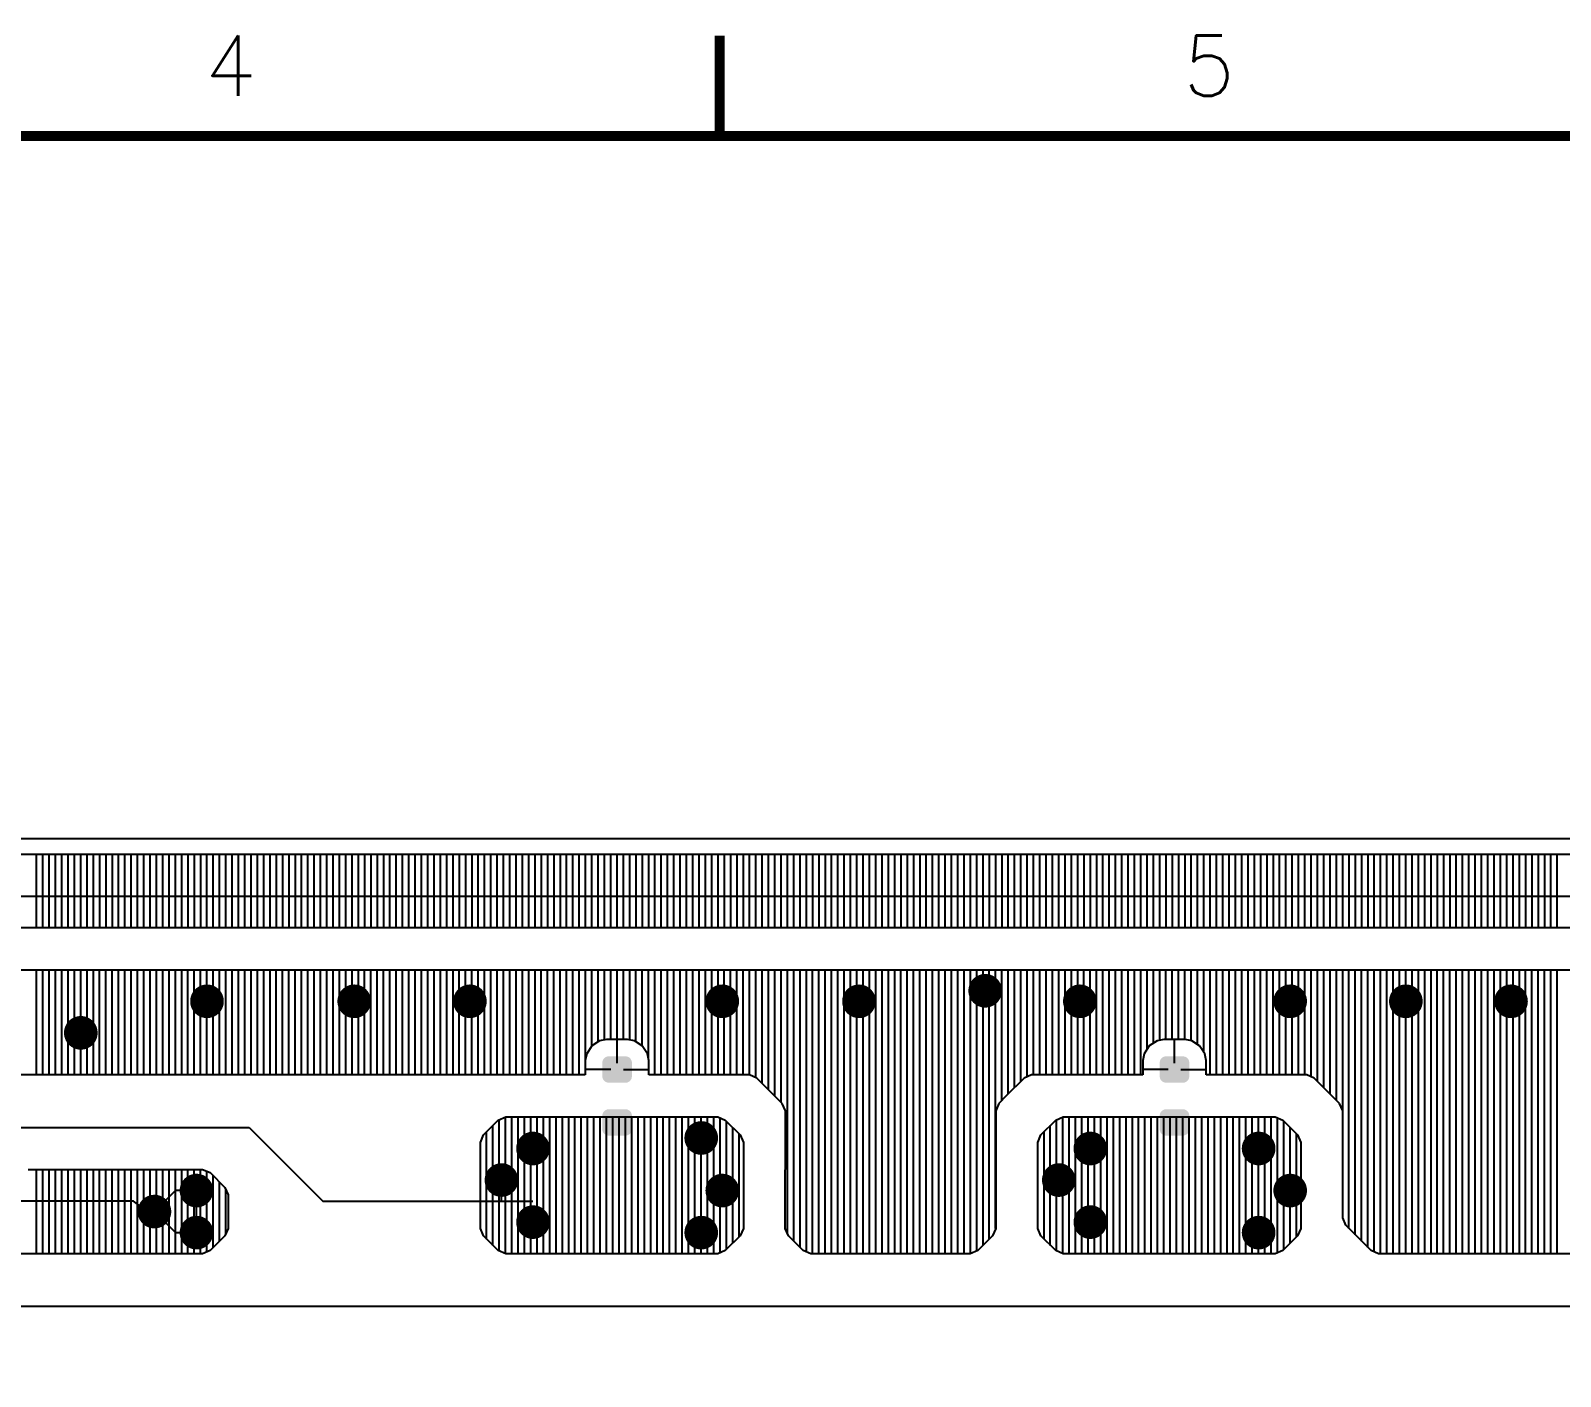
# Model space of a CAD drawing. Extents: x 295 to 953, y 10 to 290.
# Drawn here: x 652.6 to 728.9, y 223.2 to 290.2 of the extents above; entities that cross this region are included whole.
import ezdxf
from ezdxf.enums import TextEntityAlignment as Align

# ---------------------------------------------------------------- set-up
doc = ezdxf.new("R2010")
doc.units = 0
doc.header["$LTSCALE"] = 5
doc.header["$MEASUREMENT"] = 0
doc.layers.get('0').update_dxf_attribs({"linetype": 'CONTINUOUS', "lineweight": 25})
for name, color, linetype in [('DV-INT-A3_BOT', 7, 'CONTINUOUS'), ('문자', 4, 'CONTINUOUS'), ('테두리', 3, 'CONTINUOUS')]:
    doc.layers.add(name, color=color, linetype=linetype)
doc.styles.get("Standard").update_dxf_attribs({"font": 'simplex.shx'})

# ---------------------------------------------------------------- blocks, each defined once
blk = doc.blocks.new('C')
at = {"layer": '테두리', "const_width": 0.5}
for points in [[(210, 290), (210, 285)], [(15, 285), (15, 15), (405, 15), (405, 285), (15, 285)]]:
    blk.add_lwpolyline(points, dxfattribs=at)
at = {"layer": '문자'}
for s, p in [('4', (185.625, 288.5)), ('5', (234.375, 288.5))]:
    blk.add_text(s, height=3, dxfattribs=at).set_placement(p, align=Align.MIDDLE)

msp = doc.modelspace()

# ---------------------------------------------------------------- linework, layer by layer
at = {"const_width": 0.838}
for points in [[(700.619, 242.414, -1), (699.781, 242.414, -1)], [(661.852, 241.89, -1), (661.014, 241.89, -1)], [(669.186, 241.89, -1), (668.348, 241.89, -1)], [(674.949, 241.89, -1), (674.111, 241.89, -1)], [(687.522, 241.89, -1), (686.684, 241.89, -1)], [(694.332, 241.89, -1), (693.494, 241.89, -1)], [(705.334, 241.89, -1), (704.496, 241.89, -1)], [(715.811, 241.89, -1), (714.973, 241.89, -1)], [(721.574, 241.89, -1), (720.736, 241.89, -1)], [(726.813, 241.89, -1), (725.974, 241.89, -1)], [(655.566, 240.318, -1), (654.727, 240.318, -1)], [(686.474, 235.08, -1), (685.636, 235.08, -1)], [(678.092, 234.556, -1), (677.254, 234.556, -1)], [(705.858, 234.556, -1), (705.019, 234.556, -1)], [(714.24, 234.556, -1), (713.401, 234.556, -1)], [(661.328, 232.46, -1), (660.49, 232.46, -1)], [(676.521, 232.984, -1), (675.682, 232.984, -1)], [(687.522, 232.46, -1), (686.684, 232.46, -1)], [(704.286, 232.984, -1), (703.448, 232.984, -1)], [(715.811, 232.46, -1), (714.973, 232.46, -1)], [(659.233, 231.413, -1), (658.395, 231.413, -1)], [(678.092, 230.889, -1), (677.254, 230.889, -1)], [(705.858, 230.889, -1), (705.019, 230.889, -1)], [(661.328, 230.365, -1), (660.49, 230.365, -1)], [(686.474, 230.365, -1), (685.636, 230.365, -1)], [(714.24, 230.365, -1), (713.401, 230.365, -1)]]:
    msp.add_lwpolyline(points, format="xyb", close=True, dxfattribs=at)
for points in [[(682.606, 238.16), (682.606, 238.822), (681.122, 238.16), (681.122, 238.822)], [(682.604, 238.822), (682.591, 238.915), (681.124, 238.822), (681.139, 238.915)], [(682.591, 238.915), (682.585, 238.926), (681.139, 238.915), (681.141, 238.926)], [(682.585, 238.926), (682.545, 239.01), (681.141, 238.926), (681.185, 239.01)], [(682.545, 239.01), (682.537, 239.019), (681.185, 239.01), (681.189, 239.019)], [(682.537, 239.019), (682.473, 239.085), (681.189, 239.019), (681.258, 239.085)], [(682.473, 239.085), (682.461, 239.092), (681.258, 239.085), (681.264, 239.092)], [(682.461, 239.092), (682.38, 239.134), (681.264, 239.092), (681.352, 239.134)], [(682.38, 239.134), (682.36, 239.137), (681.352, 239.134), (681.359, 239.137)], [(682.36, 239.137), (682.277, 239.151), (681.359, 239.137), (681.451, 239.151)], [(710.371, 238.16), (710.371, 238.822), (708.888, 238.16), (708.888, 238.822)], [(710.369, 238.822), (710.356, 238.915), (708.89, 238.822), (708.905, 238.915)], [(710.356, 238.915), (710.351, 238.926), (708.905, 238.915), (708.906, 238.926)], [(710.351, 238.926), (710.311, 239.01), (708.906, 238.926), (708.95, 239.01)], [(710.311, 239.01), (710.302, 239.019), (708.95, 239.01), (708.955, 239.019)], [(710.302, 239.019), (710.238, 239.085), (708.955, 239.019), (709.023, 239.085)], [(710.238, 239.085), (710.226, 239.092), (709.023, 239.085), (709.03, 239.092)], [(710.226, 239.092), (710.146, 239.134), (709.03, 239.092), (709.117, 239.134)], [(710.146, 239.134), (710.126, 239.137), (709.117, 239.134), (709.124, 239.137)], [(710.126, 239.137), (710.042, 239.151), (709.124, 239.137), (709.217, 239.151)], [(682.589, 238.067), (682.604, 238.16), (681.138, 238.067), (681.124, 238.16)], [(682.587, 238.057), (682.589, 238.067), (681.143, 238.057), (681.138, 238.067)], [(682.544, 237.973), (682.587, 238.057), (681.183, 237.973), (681.143, 238.057)], [(682.539, 237.964), (682.544, 237.973), (681.192, 237.964), (681.183, 237.973)], [(682.471, 237.897), (682.539, 237.964), (681.256, 237.897), (681.192, 237.964)], [(682.464, 237.891), (682.471, 237.897), (681.268, 237.891), (681.256, 237.897)], [(682.377, 237.848), (682.464, 237.891), (681.348, 237.848), (681.268, 237.891)], [(682.37, 237.845), (682.377, 237.848), (681.368, 237.845), (681.348, 237.848)], [(682.277, 237.831), (682.37, 237.845), (681.451, 237.831), (681.368, 237.845)], [(710.354, 238.067), (710.369, 238.16), (708.903, 238.067), (708.89, 238.16)], [(710.353, 238.057), (710.354, 238.067), (708.908, 238.057), (708.903, 238.067)], [(710.309, 237.973), (710.353, 238.057), (708.948, 237.973), (708.908, 238.057)], [(710.304, 237.964), (710.309, 237.973), (708.957, 237.964), (708.948, 237.973)], [(710.236, 237.897), (710.304, 237.964), (709.021, 237.897), (708.957, 237.964)], [(710.229, 237.891), (710.236, 237.897), (709.033, 237.891), (709.021, 237.897)], [(710.142, 237.848), (710.229, 237.891), (709.113, 237.848), (709.033, 237.891)], [(710.135, 237.845), (710.142, 237.848), (709.133, 237.845), (709.113, 237.848)], [(710.042, 237.831), (710.135, 237.845), (709.217, 237.831), (709.133, 237.845)], [(682.604, 236.186), (682.591, 236.279), (681.124, 236.186), (681.139, 236.279)], [(682.591, 236.279), (682.585, 236.289), (681.139, 236.279), (681.141, 236.289)], [(682.585, 236.289), (682.545, 236.373), (681.141, 236.289), (681.185, 236.373)], [(682.545, 236.373), (682.537, 236.382), (681.185, 236.373), (681.189, 236.382)], [(682.537, 236.382), (682.473, 236.449), (681.189, 236.382), (681.258, 236.449)], [(682.473, 236.449), (682.461, 236.455), (681.258, 236.449), (681.264, 236.455)], [(682.461, 236.455), (682.38, 236.498), (681.264, 236.455), (681.352, 236.498)], [(682.38, 236.498), (682.36, 236.501), (681.352, 236.498), (681.359, 236.501)], [(682.36, 236.501), (682.277, 236.515), (681.359, 236.501), (681.451, 236.515)], [(710.369, 236.186), (710.356, 236.279), (708.89, 236.186), (708.905, 236.279)], [(710.356, 236.279), (710.351, 236.289), (708.905, 236.279), (708.906, 236.289)], [(710.351, 236.289), (710.311, 236.373), (708.906, 236.289), (708.95, 236.373)], [(710.311, 236.373), (710.302, 236.382), (708.95, 236.373), (708.955, 236.382)], [(710.302, 236.382), (710.238, 236.449), (708.955, 236.382), (709.023, 236.449)], [(710.238, 236.449), (710.226, 236.455), (709.023, 236.449), (709.03, 236.455)], [(710.226, 236.455), (710.146, 236.498), (709.03, 236.455), (709.117, 236.498)], [(710.146, 236.498), (710.126, 236.501), (709.117, 236.498), (709.124, 236.501)], [(710.126, 236.501), (710.042, 236.515), (709.124, 236.501), (709.217, 236.515)], [(682.606, 235.524), (682.606, 236.186), (681.122, 235.524), (681.122, 236.186)], [(682.589, 235.431), (682.604, 235.524), (681.138, 235.431), (681.124, 235.524)], [(710.371, 235.524), (710.371, 236.186), (708.888, 235.524), (708.888, 236.186)], [(710.354, 235.431), (710.369, 235.524), (708.903, 235.431), (708.89, 235.524)], [(682.587, 235.421), (682.589, 235.431), (681.143, 235.421), (681.138, 235.431)], [(682.544, 235.337), (682.587, 235.421), (681.183, 235.337), (681.143, 235.421)], [(682.539, 235.328), (682.544, 235.337), (681.192, 235.328), (681.183, 235.337)], [(682.471, 235.261), (682.539, 235.328), (681.256, 235.261), (681.192, 235.328)], [(682.464, 235.255), (682.471, 235.261), (681.268, 235.255), (681.256, 235.261)], [(682.377, 235.212), (682.464, 235.255), (681.348, 235.212), (681.268, 235.255)], [(682.37, 235.209), (682.377, 235.212), (681.368, 235.209), (681.348, 235.212)], [(682.277, 235.195), (682.37, 235.209), (681.451, 235.195), (681.368, 235.209)], [(710.353, 235.421), (710.354, 235.431), (708.908, 235.421), (708.903, 235.431)], [(710.309, 235.337), (710.353, 235.421), (708.948, 235.337), (708.908, 235.421)], [(710.304, 235.328), (710.309, 235.337), (708.957, 235.328), (708.948, 235.337)], [(710.236, 235.261), (710.304, 235.328), (709.021, 235.261), (708.957, 235.328)], [(710.229, 235.255), (710.236, 235.261), (709.033, 235.255), (709.021, 235.261)], [(710.142, 235.212), (710.229, 235.255), (709.113, 235.212), (709.033, 235.255)], [(710.135, 235.209), (710.142, 235.212), (709.133, 235.209), (709.113, 235.212)], [(710.042, 235.195), (710.135, 235.209), (709.217, 235.195), (709.133, 235.209)]]:
    msp.add_solid(points)
at = {"layer": 'DV-INT-A3_BOT'}
for p, q in [((510.427, 250), (863.527, 250)), ((523.654, 249.224), (863.955, 249.224)), ((652.946, 245.557), (652.946, 249.224)), ((653.261, 245.557), (653.261, 249.224)), ((653.575, 245.557), (653.575, 249.224)), ((653.889, 245.557), (653.889, 249.224)), ((654.204, 245.557), (654.204, 249.224)), ((654.518, 245.557), (654.518, 249.224)), ((654.832, 245.557), (654.832, 249.224)), ((655.147, 245.557), (655.147, 249.224)), ((655.461, 245.557), (655.461, 249.224)), ((655.775, 245.557), (655.775, 249.224)), ((656.09, 245.557), (656.09, 249.224)), ((656.404, 245.557), (656.404, 249.224)), ((656.718, 245.557), (656.718, 249.224)), ((657.032, 245.557), (657.032, 249.224)), ((657.347, 245.557), (657.347, 249.224)), ((657.661, 245.557), (657.661, 249.224)), ((657.975, 245.557), (657.975, 249.224)), ((658.29, 245.557), (658.29, 249.224)), ((658.604, 245.557), (658.604, 249.224)), ((658.918, 245.557), (658.918, 249.224)), ((659.233, 245.557), (659.233, 249.224)), ((659.547, 245.557), (659.547, 249.224)), ((659.861, 245.557), (659.861, 249.224)), ((660.176, 245.557), (660.176, 249.224)), ((660.49, 245.557), (660.49, 249.224)), ((660.804, 245.557), (660.804, 249.224)), ((661.119, 245.557), (661.119, 249.224)), ((661.433, 245.557), (661.433, 249.224)), ((661.747, 245.557), (661.747, 249.224)), ((662.062, 245.557), (662.062, 249.224)), ((662.376, 245.557), (662.376, 249.224)), ((662.69, 245.557), (662.69, 249.224)), ((663.005, 245.557), (663.005, 249.224)), ((663.319, 245.557), (663.319, 249.224)), ((663.633, 245.557), (663.633, 249.224)), ((663.948, 245.557), (663.948, 249.224)), ((664.262, 245.557), (664.262, 249.224)), ((664.576, 245.557), (664.576, 249.224)), ((664.891, 245.557), (664.891, 249.224)), ((665.205, 245.557), (665.205, 249.224)), ((665.519, 245.557), (665.519, 249.224)), ((665.834, 245.557), (665.834, 249.224)), ((666.148, 245.557), (666.148, 249.224)), ((666.462, 245.557), (666.462, 249.224)), ((666.777, 245.557), (666.777, 249.224)), ((667.091, 245.557), (667.091, 249.224)), ((667.405, 245.557), (667.405, 249.224)), ((667.72, 245.557), (667.72, 249.224)), ((668.034, 245.557), (668.034, 249.224)), ((668.348, 245.557), (668.348, 249.224)), ((668.663, 245.557), (668.663, 249.224)), ((668.977, 245.557), (668.977, 249.224)), ((669.291, 245.557), (669.291, 249.224)), ((669.605, 245.557), (669.605, 249.224)), ((669.92, 245.557), (669.92, 249.224)), ((670.234, 245.557), (670.234, 249.224)), ((670.548, 245.557), (670.548, 249.224)), ((670.863, 245.557), (670.863, 249.224)), ((671.177, 245.557), (671.177, 249.224)), ((671.491, 245.557), (671.491, 249.224)), ((671.806, 245.557), (671.806, 249.224)), ((672.12, 245.557), (672.12, 249.224)), ((672.434, 245.557), (672.434, 249.224)), ((672.749, 245.557), (672.749, 249.224)), ((673.063, 245.557), (673.063, 249.224)), ((673.377, 245.557), (673.377, 249.224)), ((673.692, 245.557), (673.692, 249.224)), ((674.006, 245.557), (674.006, 249.224)), ((674.32, 245.557), (674.32, 249.224)), ((674.635, 245.557), (674.635, 249.224)), ((674.949, 245.557), (674.949, 249.224)), ((675.263, 245.557), (675.263, 249.224)), ((675.578, 245.557), (675.578, 249.224)), ((675.892, 245.557), (675.892, 249.224)), ((676.206, 245.557), (676.206, 249.224)), ((676.521, 245.557), (676.521, 249.224)), ((676.835, 245.557), (676.835, 249.224)), ((677.149, 245.557), (677.149, 249.224)), ((677.464, 245.557), (677.464, 249.224)), ((677.778, 245.557), (677.778, 249.224)), ((678.092, 245.557), (678.092, 249.224)), ((678.407, 245.557), (678.407, 249.224)), ((678.721, 245.557), (678.721, 249.224)), ((679.035, 245.557), (679.035, 249.224)), ((679.35, 245.557), (679.35, 249.224)), ((679.664, 245.557), (679.664, 249.224)), ((679.978, 245.557), (679.978, 249.224)), ((680.293, 245.557), (680.293, 249.224)), ((680.607, 245.557), (680.607, 249.224)), ((680.921, 245.557), (680.921, 249.224)), ((681.236, 245.557), (681.236, 249.224)), ((681.55, 245.557), (681.55, 249.224)), ((681.864, 245.557), (681.864, 249.224)), ((682.178, 245.557), (682.178, 249.224)), ((682.493, 245.557), (682.493, 249.224)), ((682.807, 245.557), (682.807, 249.224)), ((683.121, 245.557), (683.121, 249.224)), ((683.436, 245.557), (683.436, 249.224)), ((683.75, 245.557), (683.75, 249.224)), ((684.064, 245.557), (684.064, 249.224)), ((684.379, 245.557), (684.379, 249.224)), ((684.693, 245.557), (684.693, 249.224)), ((685.007, 245.557), (685.007, 249.224)), ((685.322, 245.557), (685.322, 249.224)), ((685.636, 245.557), (685.636, 249.224)), ((685.95, 245.557), (685.95, 249.224)), ((686.265, 245.557), (686.265, 249.224)), ((686.579, 245.557), (686.579, 249.224)), ((686.893, 245.557), (686.893, 249.224)), ((687.208, 245.557), (687.208, 249.224)), ((687.522, 245.557), (687.522, 249.224)), ((687.836, 245.557), (687.836, 249.224)), ((688.151, 245.557), (688.151, 249.224)), ((688.465, 245.557), (688.465, 249.224)), ((688.779, 245.557), (688.779, 249.224)), ((689.094, 245.557), (689.094, 249.224)), ((689.408, 245.557), (689.408, 249.224)), ((689.722, 245.557), (689.722, 249.224)), ((690.037, 245.557), (690.037, 249.224)), ((690.351, 245.557), (690.351, 249.224)), ((690.665, 245.557), (690.665, 249.224)), ((690.98, 245.557), (690.98, 249.224)), ((691.294, 245.557), (691.294, 249.224)), ((691.608, 245.557), (691.608, 249.224)), ((691.923, 245.557), (691.923, 249.224)), ((692.237, 245.557), (692.237, 249.224)), ((692.551, 245.557), (692.551, 249.224)), ((692.866, 245.557), (692.866, 249.224)), ((693.18, 245.557), (693.18, 249.224)), ((693.494, 245.557), (693.494, 249.224)), ((693.809, 245.557), (693.809, 249.224)), ((694.123, 245.557), (694.123, 249.224)), ((694.437, 245.557), (694.437, 249.224)), ((694.751, 245.557), (694.751, 249.224)), ((695.066, 245.557), (695.066, 249.224)), ((695.38, 245.557), (695.38, 249.224)), ((695.694, 245.557), (695.694, 249.224)), ((696.009, 245.557), (696.009, 249.224)), ((696.323, 245.557), (696.323, 249.224)), ((696.637, 245.557), (696.637, 249.224)), ((696.952, 245.557), (696.952, 249.224)), ((697.266, 245.557), (697.266, 249.224)), ((697.58, 245.557), (697.58, 249.224)), ((697.895, 245.557), (697.895, 249.224)), ((698.209, 245.557), (698.209, 249.224)), ((698.523, 245.557), (698.523, 249.224)), ((698.838, 245.557), (698.838, 249.224)), ((699.152, 245.557), (699.152, 249.224)), ((699.466, 245.557), (699.466, 249.224)), ((699.781, 245.557), (699.781, 249.224)), ((700.095, 245.557), (700.095, 249.224)), ((700.409, 245.557), (700.409, 249.224)), ((700.724, 245.557), (700.724, 249.224)), ((701.038, 245.557), (701.038, 249.224)), ((701.352, 245.557), (701.352, 249.224)), ((701.667, 245.557), (701.667, 249.224)), ((701.981, 245.557), (701.981, 249.224)), ((702.295, 245.557), (702.295, 249.224)), ((702.61, 245.557), (702.61, 249.224)), ((702.924, 245.557), (702.924, 249.224)), ((703.238, 245.557), (703.238, 249.224)), ((703.553, 245.557), (703.553, 249.224)), ((703.867, 245.557), (703.867, 249.224)), ((704.181, 245.557), (704.181, 249.224)), ((704.496, 245.557), (704.496, 249.224)), ((704.81, 245.557), (704.81, 249.224)), ((705.124, 245.557), (705.124, 249.224)), ((705.439, 245.557), (705.439, 249.224)), ((705.753, 245.557), (705.753, 249.224)), ((706.067, 245.557), (706.067, 249.224)), ((706.382, 245.557), (706.382, 249.224)), ((706.696, 245.557), (706.696, 249.224)), ((707.01, 245.557), (707.01, 249.224)), ((707.324, 245.557), (707.324, 249.224)), ((707.639, 245.557), (707.639, 249.224)), ((707.953, 245.557), (707.953, 249.224)), ((708.267, 245.557), (708.267, 249.224)), ((708.582, 245.557), (708.582, 249.224)), ((708.896, 245.557), (708.896, 249.224)), ((709.21, 245.557), (709.21, 249.224)), ((709.525, 245.557), (709.525, 249.224)), ((709.839, 245.557), (709.839, 249.224)), ((710.153, 245.557), (710.153, 249.224)), ((710.468, 245.557), (710.468, 249.224)), ((710.782, 245.557), (710.782, 249.224)), ((711.096, 245.557), (711.096, 249.224)), ((711.411, 245.557), (711.411, 249.224)), ((711.725, 245.557), (711.725, 249.224)), ((712.039, 245.557), (712.039, 249.224)), ((712.354, 245.557), (712.354, 249.224)), ((712.668, 245.557), (712.668, 249.224)), ((712.982, 245.557), (712.982, 249.224)), ((713.297, 245.557), (713.297, 249.224)), ((713.611, 245.557), (713.611, 249.224)), ((713.925, 245.557), (713.925, 249.224)), ((714.24, 245.557), (714.24, 249.224)), ((714.554, 245.557), (714.554, 249.224)), ((714.868, 245.557), (714.868, 249.224)), ((715.183, 245.557), (715.183, 249.224)), ((715.497, 245.557), (715.497, 249.224)), ((715.811, 245.557), (715.811, 249.224)), ((716.126, 245.557), (716.126, 249.224)), ((716.44, 245.557), (716.44, 249.224)), ((716.754, 245.557), (716.754, 249.224)), ((717.069, 245.557), (717.069, 249.224)), ((717.383, 245.557), (717.383, 249.224)), ((717.697, 245.557), (717.697, 249.224)), ((718.012, 245.557), (718.012, 249.224)), ((718.326, 245.557), (718.326, 249.224)), ((718.64, 245.557), (718.64, 249.224)), ((718.955, 245.557), (718.955, 249.224)), ((719.269, 245.557), (719.269, 249.224)), ((719.583, 245.557), (719.583, 249.224)), ((719.897, 245.557), (719.897, 249.224)), ((720.212, 245.557), (720.212, 249.224)), ((720.526, 245.557), (720.526, 249.224)), ((720.84, 245.557), (720.84, 249.224)), ((721.155, 245.557), (721.155, 249.224)), ((721.469, 245.557), (721.469, 249.224)), ((721.783, 245.557), (721.783, 249.224)), ((722.098, 245.557), (722.098, 249.224)), ((722.412, 245.557), (722.412, 249.224)), ((722.726, 245.557), (722.726, 249.224)), ((723.041, 245.557), (723.041, 249.224)), ((723.355, 245.557), (723.355, 249.224)), ((723.669, 245.557), (723.669, 249.224)), ((723.984, 245.557), (723.984, 249.224)), ((724.298, 245.557), (724.298, 249.224)), ((724.612, 245.557), (724.612, 249.224)), ((724.927, 245.557), (724.927, 249.224)), ((725.241, 245.557), (725.241, 249.224)), ((725.555, 245.557), (725.555, 249.224)), ((725.87, 245.557), (725.87, 249.224)), ((726.184, 245.557), (726.184, 249.224)), ((726.498, 245.557), (726.498, 249.224)), ((726.813, 245.557), (726.813, 249.224)), ((727.127, 245.557), (727.127, 249.224)), ((727.441, 245.557), (727.441, 249.224)), ((727.756, 245.557), (727.756, 249.224)), ((728.07, 245.557), (728.07, 249.224)), ((728.384, 245.557), (728.384, 249.224)), ((728.699, 245.557), (728.699, 249.224)), ((516.32, 247.129), (859.458, 247.129)), ((710.153, 245.557), (561.373, 245.557)), ((782.448, 245.557), (710.153, 245.557)), ((625.81, 243.462), (653.575, 243.462)), ((652.942, 238.223), (652.942, 243.462)), ((653.256, 238.223), (653.256, 243.462)), ((653.571, 238.223), (653.571, 243.462)), ((653.575, 243.462), (705.439, 243.462)), ((653.885, 238.223), (653.885, 243.462)), ((654.199, 238.223), (654.199, 243.462)), ((654.514, 238.223), (654.514, 243.462)), ((654.828, 238.223), (654.828, 243.462)), ((655.142, 238.223), (655.142, 243.462)), ((655.457, 238.223), (655.457, 243.462)), ((655.771, 238.223), (655.771, 243.462)), ((656.085, 238.223), (656.085, 243.462)), ((656.4, 238.223), (656.4, 243.462)), ((656.714, 238.223), (656.714, 243.462)), ((657.028, 238.223), (657.028, 243.462)), ((657.343, 238.223), (657.343, 243.462)), ((657.657, 238.223), (657.657, 243.462)), ((657.971, 238.223), (657.971, 243.462)), ((658.286, 238.223), (658.286, 243.462)), ((658.6, 238.223), (658.6, 243.462)), ((658.914, 238.223), (658.914, 243.462)), ((659.229, 238.223), (659.229, 243.462)), ((659.543, 238.223), (659.543, 243.462)), ((659.857, 238.223), (659.857, 243.462)), ((660.172, 238.223), (660.172, 243.462)), ((660.486, 238.223), (660.486, 243.462)), ((660.8, 238.223), (660.8, 243.462)), ((661.115, 238.223), (661.115, 243.462)), ((661.429, 238.223), (661.429, 243.462)), ((661.743, 238.223), (661.743, 243.462)), ((662.058, 238.223), (662.058, 243.462)), ((662.372, 238.223), (662.372, 243.462)), ((662.686, 238.223), (662.686, 243.462)), ((663, 238.223), (663, 243.462)), ((663.315, 238.223), (663.315, 243.462)), ((663.629, 238.223), (663.629, 243.462)), ((663.943, 238.223), (663.943, 243.462)), ((664.258, 238.223), (664.258, 243.462)), ((664.572, 238.223), (664.572, 243.462)), ((664.886, 238.223), (664.886, 243.462)), ((665.201, 238.223), (665.201, 243.462)), ((665.515, 238.223), (665.515, 243.462)), ((665.829, 238.223), (665.829, 243.462)), ((666.144, 238.223), (666.144, 243.462)), ((666.458, 238.223), (666.458, 243.462)), ((666.772, 238.223), (666.772, 243.462)), ((667.087, 238.223), (667.087, 243.462)), ((667.401, 238.223), (667.401, 243.462)), ((667.715, 238.223), (667.715, 243.462)), ((668.03, 238.223), (668.03, 243.462)), ((668.344, 238.223), (668.344, 243.462)), ((668.658, 238.223), (668.658, 243.462)), ((668.973, 238.223), (668.973, 243.462)), ((669.287, 238.223), (669.287, 243.462)), ((669.601, 238.223), (669.601, 243.462)), ((669.916, 238.223), (669.916, 243.462)), ((670.23, 238.223), (670.23, 243.462)), ((670.544, 238.223), (670.544, 243.462)), ((670.859, 238.223), (670.859, 243.462)), ((671.173, 238.223), (671.173, 243.462)), ((671.487, 238.223), (671.487, 243.462)), ((671.802, 238.223), (671.802, 243.462)), ((672.116, 238.223), (672.116, 243.462)), ((672.43, 238.223), (672.43, 243.462)), ((672.745, 238.223), (672.745, 243.462)), ((673.059, 238.223), (673.059, 243.462)), ((673.373, 238.223), (673.373, 243.462)), ((673.688, 238.223), (673.688, 243.462)), ((674.002, 238.223), (674.002, 243.462)), ((674.316, 238.223), (674.316, 243.462)), ((674.631, 238.223), (674.631, 243.462)), ((674.945, 238.223), (674.945, 243.462)), ((675.259, 238.223), (675.259, 243.462)), ((675.573, 238.223), (675.573, 243.462)), ((675.888, 238.223), (675.888, 243.462)), ((676.202, 238.223), (676.202, 243.462)), ((676.516, 238.223), (676.516, 243.462)), ((676.831, 238.223), (676.831, 243.462)), ((677.145, 238.223), (677.145, 243.462)), ((677.459, 238.223), (677.459, 243.462)), ((677.774, 238.223), (677.774, 243.462)), ((678.088, 238.223), (678.088, 243.462)), ((678.402, 238.223), (678.402, 243.462)), ((678.717, 238.223), (678.717, 243.462)), ((679.031, 238.223), (679.031, 243.462)), ((679.345, 238.223), (679.345, 243.462)), ((679.66, 238.223), (679.66, 243.462)), ((679.974, 238.223), (679.974, 243.462)), ((680.288, 238.986), (680.288, 243.462)), ((680.603, 239.66), (680.603, 243.462)), ((680.917, 239.874), (680.917, 243.462)), ((681.231, 239.971), (681.231, 243.462)), ((681.546, 239.992), (681.546, 243.462)), ((681.86, 239.992), (681.86, 243.462)), ((682.174, 239.992), (682.174, 243.462)), ((682.489, 239.971), (682.489, 243.462)), ((682.803, 239.874), (682.803, 243.462)), ((683.117, 239.66), (683.117, 243.462)), ((683.432, 238.986), (683.432, 243.462)), ((683.746, 238.223), (683.746, 243.462)), ((684.06, 238.223), (684.06, 243.462)), ((684.375, 238.223), (684.375, 243.462)), ((684.689, 238.223), (684.689, 243.462)), ((685.003, 238.223), (685.003, 243.462)), ((685.318, 238.223), (685.318, 243.462)), ((685.632, 238.223), (685.632, 243.462)), ((685.946, 238.223), (685.946, 243.462)), ((686.261, 238.223), (686.261, 243.462)), ((686.575, 238.223), (686.575, 243.462)), ((686.889, 238.223), (686.889, 243.462)), ((687.204, 238.223), (687.204, 243.462)), ((687.518, 238.223), (687.518, 243.462)), ((687.832, 238.223), (687.832, 243.462)), ((688.146, 238.223), (688.146, 243.462)), ((688.461, 238.219), (688.461, 243.462)), ((688.775, 238.089), (688.775, 243.462)), ((689.089, 237.804), (689.089, 243.462)), ((689.404, 237.49), (689.404, 243.462)), ((689.718, 237.175), (689.718, 243.462)), ((690.032, 236.861), (690.032, 243.462)), ((690.347, 230.327), (690.347, 243.462)), ((690.661, 229.942), (690.661, 243.462)), ((690.975, 229.627), (690.975, 243.462)), ((691.29, 229.405), (691.29, 243.462)), ((691.604, 229.313), (691.604, 243.462)), ((691.918, 229.313), (691.918, 243.462)), ((692.233, 229.313), (692.233, 243.462)), ((692.547, 229.313), (692.547, 243.462)), ((692.861, 229.313), (692.861, 243.462)), ((693.176, 229.313), (693.176, 243.462)), ((693.49, 229.313), (693.49, 243.462)), ((693.804, 229.313), (693.804, 243.462)), ((694.119, 229.313), (694.119, 243.462)), ((694.433, 229.313), (694.433, 243.462)), ((694.747, 229.313), (694.747, 243.462)), ((695.062, 229.313), (695.062, 243.462)), ((695.376, 229.313), (695.376, 243.462)), ((695.69, 229.313), (695.69, 243.462)), ((696.005, 229.313), (696.005, 243.462)), ((696.319, 229.313), (696.319, 243.462)), ((696.633, 229.313), (696.633, 243.462)), ((696.948, 229.313), (696.948, 243.462)), ((697.262, 229.313), (697.262, 243.462)), ((697.576, 229.313), (697.576, 243.462)), ((697.891, 229.313), (697.891, 243.462)), ((698.205, 229.313), (698.205, 243.462)), ((698.519, 229.313), (698.519, 243.462)), ((698.834, 229.313), (698.834, 243.462)), ((699.148, 229.313), (699.148, 243.462)), ((699.462, 229.317), (699.462, 243.462)), ((699.777, 229.447), (699.777, 243.462)), ((700.091, 229.732), (700.091, 243.462)), ((700.405, 230.046), (700.405, 243.462)), ((700.719, 230.579), (700.719, 243.462)), ((701.034, 236.961), (701.034, 243.462)), ((701.348, 237.276), (701.348, 243.462)), ((701.662, 237.59), (701.662, 243.462)), ((701.977, 237.909), (701.977, 243.462)), ((702.291, 238.131), (702.291, 243.462)), ((702.605, 238.223), (702.605, 243.462)), ((702.92, 238.223), (702.92, 243.462)), ((703.234, 238.223), (703.234, 243.462)), ((703.548, 238.223), (703.548, 243.462)), ((703.863, 238.223), (703.863, 243.462)), ((704.177, 238.223), (704.177, 243.462)), ((704.491, 238.223), (704.491, 243.462)), ((704.806, 238.223), (704.806, 243.462)), ((705.12, 238.223), (705.12, 243.462)), ((705.434, 238.223), (705.434, 243.462)), ((705.439, 243.462), (749.226, 243.462)), ((705.749, 238.223), (705.749, 243.462)), ((706.063, 238.223), (706.063, 243.462)), ((706.377, 238.223), (706.377, 243.462)), ((706.692, 238.223), (706.692, 243.462)), ((707.006, 238.223), (707.006, 243.462)), ((707.32, 238.223), (707.32, 243.462)), ((707.635, 238.223), (707.635, 243.462)), ((707.949, 238.223), (707.949, 243.462)), ((708.263, 239.505), (708.263, 243.462)), ((708.578, 239.803), (708.578, 243.462)), ((708.892, 239.95), (708.892, 243.462)), ((709.206, 239.992), (709.206, 243.462)), ((709.521, 239.992), (709.521, 243.462)), ((709.835, 239.992), (709.835, 243.462)), ((710.149, 239.992), (710.149, 243.462)), ((710.464, 239.929), (710.464, 243.462)), ((710.778, 239.732), (710.778, 243.462)), ((711.092, 239.346), (711.092, 243.462)), ((711.407, 238.223), (711.407, 243.462)), ((711.721, 238.223), (711.721, 243.462)), ((712.035, 238.223), (712.035, 243.462)), ((712.35, 238.223), (712.35, 243.462)), ((712.664, 238.223), (712.664, 243.462)), ((712.978, 238.223), (712.978, 243.462)), ((713.292, 238.223), (713.292, 243.462)), ((713.607, 238.223), (713.607, 243.462)), ((713.921, 238.223), (713.921, 243.462)), ((714.235, 238.223), (714.235, 243.462)), ((714.55, 238.223), (714.55, 243.462)), ((714.864, 238.223), (714.864, 243.462)), ((715.178, 238.223), (715.178, 243.462)), ((715.493, 238.223), (715.493, 243.462)), ((715.807, 238.223), (715.807, 243.462)), ((716.121, 238.223), (716.121, 243.462)), ((716.436, 238.131), (716.436, 243.462)), ((716.75, 237.909), (716.75, 243.462)), ((717.064, 237.594), (717.064, 243.462)), ((717.379, 237.28), (717.379, 243.462)), ((717.693, 236.966), (717.693, 243.462)), ((718.007, 236.433), (718.007, 243.462)), ((718.322, 230.57), (718.322, 243.462)), ((718.636, 230.256), (718.636, 243.462)), ((718.95, 229.942), (718.95, 243.462)), ((719.265, 229.627), (719.265, 243.462)), ((719.579, 229.405), (719.579, 243.462)), ((719.893, 229.313), (719.893, 243.462)), ((720.208, 229.313), (720.208, 243.462)), ((720.522, 229.313), (720.522, 243.462)), ((720.836, 229.313), (720.836, 243.462)), ((721.151, 229.313), (721.151, 243.462)), ((721.465, 229.313), (721.465, 243.462)), ((721.779, 229.313), (721.779, 243.462)), ((722.094, 229.313), (722.094, 243.462)), ((722.408, 229.313), (722.408, 243.462)), ((722.722, 229.313), (722.722, 243.462)), ((723.037, 229.313), (723.037, 243.462)), ((723.351, 229.313), (723.351, 243.462)), ((723.665, 229.313), (723.665, 243.462)), ((723.98, 229.313), (723.98, 243.462)), ((724.294, 229.313), (724.294, 243.462)), ((724.608, 229.313), (724.608, 243.462)), ((724.923, 229.313), (724.923, 243.462)), ((725.237, 229.313), (725.237, 243.462)), ((725.551, 229.313), (725.551, 243.462)), ((725.865, 229.313), (725.865, 243.462)), ((726.18, 229.313), (726.18, 243.462)), ((726.494, 229.313), (726.494, 243.462)), ((726.808, 229.313), (726.808, 243.462)), ((727.123, 229.313), (727.123, 243.462)), ((727.437, 229.313), (727.437, 243.462)), ((727.751, 229.313), (727.751, 243.462)), ((728.066, 229.313), (728.066, 243.462)), ((728.38, 229.313), (728.38, 243.462)), ((728.694, 229.313), (728.694, 243.462)), ((680.607, 239.665), (680.351, 239.279)), ((680.992, 239.925), (680.607, 239.665)), ((681.336, 239.992), (680.992, 239.925)), ((682.388, 239.992), (681.336, 239.992)), ((681.864, 238.806), (681.864, 239.992)), ((682.732, 239.925), (682.388, 239.992)), ((683.117, 239.665), (682.732, 239.925)), ((683.373, 239.279), (683.117, 239.665)), ((708.372, 239.665), (708.117, 239.279)), ((708.758, 239.925), (708.372, 239.665)), ((709.101, 239.992), (708.758, 239.925)), ((710.153, 239.992), (709.101, 239.992)), ((709.63, 238.806), (709.63, 239.992)), ((710.497, 239.925), (710.153, 239.992)), ((710.883, 239.665), (710.497, 239.925)), ((711.138, 239.279), (710.883, 239.665)), ((680.351, 239.279), (680.28, 238.94)), ((680.28, 238.94), (680.28, 238.223)), ((683.444, 238.94), (683.373, 239.279)), ((683.444, 238.223), (683.444, 238.94)), ((708.117, 239.279), (708.045, 238.94)), ((708.045, 238.94), (708.045, 238.223)), ((711.21, 238.94), (711.138, 239.279)), ((711.21, 238.223), (711.21, 238.94)), ((665.624, 238.223), (648.86, 238.223)), ((674.006, 238.223), (665.624, 238.223)), ((680.28, 238.223), (674.006, 238.223)), ((681.55, 238.491), (680.28, 238.491)), ((682.178, 238.491), (683.444, 238.491)), ((688.457, 238.223), (683.444, 238.223)), ((688.825, 238.068), (688.457, 238.223)), ((690.091, 236.802), (688.825, 238.068)), ((702.14, 238.068), (701.248, 237.175)), ((702.509, 238.223), (702.14, 238.068)), ((702.819, 238.223), (702.509, 238.223)), ((708.045, 238.223), (702.819, 238.223)), ((709.315, 238.491), (708.045, 238.491)), ((709.944, 238.491), (711.21, 238.491)), ((716.222, 238.223), (711.21, 238.223)), ((716.591, 238.068), (716.222, 238.223)), ((717.856, 236.802), (716.591, 238.068)), ((701.248, 237.175), (700.875, 236.802)), ((690.246, 236.433), (690.091, 236.802)), ((690.242, 230.579), (690.246, 236.433)), ((700.875, 236.802), (700.724, 236.433)), ((700.724, 236.433), (700.724, 230.579)), ((718.012, 236.433), (717.856, 236.802)), ((718.012, 235.604), (718.012, 236.433)), ((625.994, 235.604), (663.529, 235.604)), ((663.529, 235.604), (667.196, 231.936)), ((675.205, 235.231), (675.946, 235.972)), ((675.678, 229.732), (675.678, 235.708)), ((675.946, 235.972), (676.315, 236.127)), ((675.993, 229.447), (675.993, 235.993)), ((676.307, 229.317), (676.307, 236.123)), ((676.315, 236.127), (686.885, 236.127)), ((676.621, 229.313), (676.621, 236.127)), ((676.936, 229.313), (676.936, 236.127)), ((677.25, 229.313), (677.25, 236.127)), ((677.564, 229.313), (677.564, 236.127)), ((677.879, 229.313), (677.879, 236.127)), ((678.193, 229.313), (678.193, 236.127)), ((678.507, 229.313), (678.507, 236.127)), ((678.822, 229.313), (678.822, 236.127)), ((679.136, 229.313), (679.136, 236.127)), ((679.45, 229.313), (679.45, 236.127)), ((679.764, 229.313), (679.764, 236.127)), ((680.079, 229.313), (680.079, 236.127)), ((680.393, 229.313), (680.393, 236.127)), ((680.707, 229.313), (680.707, 236.127)), ((681.022, 229.313), (681.022, 236.127)), ((681.336, 229.313), (681.336, 236.127)), ((681.65, 229.313), (681.65, 236.127)), ((681.965, 229.313), (681.965, 236.127)), ((682.279, 229.313), (682.279, 236.127)), ((682.593, 229.313), (682.593, 236.127)), ((682.908, 229.313), (682.908, 236.127)), ((683.222, 229.313), (683.222, 236.127)), ((683.536, 229.313), (683.536, 236.127)), ((683.851, 229.313), (683.851, 236.127)), ((684.165, 229.313), (684.165, 236.127)), ((684.479, 229.313), (684.479, 236.127)), ((684.794, 229.313), (684.794, 236.127)), ((685.108, 229.313), (685.108, 236.127)), ((685.422, 229.313), (685.422, 236.127)), ((685.737, 229.313), (685.737, 236.127)), ((686.051, 229.313), (686.051, 236.127)), ((686.365, 229.313), (686.365, 236.127)), ((686.68, 229.313), (686.68, 236.127)), ((686.885, 236.127), (687.254, 235.972)), ((686.994, 229.363), (686.994, 236.077)), ((687.254, 235.972), (687.996, 235.231)), ((687.308, 229.522), (687.308, 235.918)), ((687.623, 229.837), (687.623, 235.604)), ((702.97, 235.231), (703.712, 235.972)), ((703.444, 229.732), (703.444, 235.708)), ((703.712, 235.972), (704.081, 236.127)), ((703.758, 229.447), (703.758, 235.993)), ((704.072, 229.317), (704.072, 236.123)), ((704.081, 236.127), (714.65, 236.127)), ((704.387, 229.313), (704.387, 236.127)), ((704.701, 229.313), (704.701, 236.127)), ((705.015, 229.313), (705.015, 236.127)), ((705.33, 229.313), (705.33, 236.127)), ((705.644, 229.313), (705.644, 236.127)), ((705.958, 229.313), (705.958, 236.127)), ((706.273, 229.313), (706.273, 236.127)), ((706.587, 229.313), (706.587, 236.127)), ((706.901, 229.313), (706.901, 236.127)), ((707.216, 229.313), (707.216, 236.127)), ((707.53, 229.313), (707.53, 236.127)), ((707.844, 229.313), (707.844, 236.127)), ((708.159, 229.313), (708.159, 236.127)), ((708.473, 229.313), (708.473, 236.127)), ((708.787, 229.313), (708.787, 236.127)), ((709.101, 229.313), (709.101, 236.127)), ((709.416, 229.313), (709.416, 236.127)), ((709.73, 229.313), (709.73, 236.127)), ((710.044, 229.313), (710.044, 236.127)), ((710.359, 229.313), (710.359, 236.127)), ((710.673, 229.313), (710.673, 236.127)), ((710.987, 229.313), (710.987, 236.127)), ((711.302, 229.313), (711.302, 236.127)), ((711.616, 229.313), (711.616, 236.127)), ((711.93, 229.313), (711.93, 236.127)), ((712.245, 229.313), (712.245, 236.127)), ((712.559, 229.313), (712.559, 236.127)), ((712.873, 229.313), (712.873, 236.127)), ((713.188, 229.313), (713.188, 236.127)), ((713.502, 229.313), (713.502, 236.127)), ((713.816, 229.313), (713.816, 236.127)), ((714.131, 229.313), (714.131, 236.127)), ((714.445, 229.313), (714.445, 236.127)), ((714.65, 236.127), (715.019, 235.972)), ((714.759, 229.363), (714.759, 236.077)), ((715.019, 235.972), (715.761, 235.231)), ((715.074, 229.522), (715.074, 235.918)), ((715.388, 229.837), (715.388, 235.604)), ((718.007, 231.102), (718.012, 235.604)), ((675.05, 230.579), (675.054, 234.862)), ((675.054, 234.862), (675.205, 235.231)), ((675.364, 230.046), (675.364, 235.394)), ((687.937, 230.151), (687.937, 235.289)), ((687.996, 235.231), (688.151, 234.862)), ((688.151, 234.862), (688.151, 230.579)), ((702.815, 230.579), (702.819, 234.862)), ((702.819, 234.862), (702.97, 235.231)), ((703.129, 230.046), (703.129, 235.394)), ((715.702, 230.151), (715.702, 235.289)), ((715.761, 235.231), (715.916, 234.862)), ((715.916, 234.862), (715.916, 230.579)), ((652.527, 233.508), (661.215, 233.508)), ((652.942, 229.313), (652.942, 233.508)), ((653.256, 229.313), (653.256, 233.508)), ((653.571, 229.313), (653.571, 233.508)), ((653.885, 229.313), (653.885, 233.508)), ((654.199, 229.313), (654.199, 233.508)), ((654.514, 229.313), (654.514, 233.508)), ((654.828, 229.313), (654.828, 233.508)), ((655.142, 229.313), (655.142, 233.508)), ((655.457, 229.313), (655.457, 233.508)), ((655.771, 229.313), (655.771, 233.508)), ((656.085, 229.313), (656.085, 233.508)), ((656.4, 229.313), (656.4, 233.508)), ((656.714, 229.313), (656.714, 233.508)), ((657.028, 229.313), (657.028, 233.508)), ((657.343, 229.313), (657.343, 233.508)), ((657.657, 229.313), (657.657, 233.508)), ((657.971, 229.313), (657.971, 233.508)), ((658.286, 229.313), (658.286, 233.508)), ((658.6, 229.313), (658.6, 233.508)), ((658.914, 229.313), (658.914, 233.508)), ((659.229, 229.313), (659.229, 233.508)), ((659.543, 229.313), (659.543, 233.508)), ((659.857, 229.313), (659.857, 233.508)), ((660.172, 229.313), (660.172, 233.508)), ((660.486, 229.313), (660.486, 233.508)), ((660.8, 229.313), (660.8, 233.508)), ((661.115, 229.313), (661.115, 233.508)), ((661.215, 233.508), (661.584, 233.353)), ((661.429, 229.405), (661.429, 233.416)), ((661.584, 233.353), (662.326, 232.611)), ((659.861, 232.46), (658.814, 231.413)), ((660.909, 232.46), (659.861, 232.46)), ((660.909, 230.365), (660.909, 232.46)), ((661.743, 229.627), (661.743, 233.194)), ((662.058, 229.942), (662.058, 232.879)), ((662.326, 232.611), (662.481, 232.242)), ((662.372, 230.327), (662.372, 232.494)), ((676.102, 231.936), (676.102, 232.984)), ((657.766, 231.936), (622.666, 231.936)), ((658.688, 231.245), (657.766, 231.936)), ((662.481, 232.242), (662.481, 230.579)), ((667.196, 231.936), (676.102, 231.936)), ((676.102, 231.936), (677.673, 231.936)), ((658.688, 231.245), (658.814, 231.413)), ((658.814, 231.413), (659.861, 230.365)), ((718.162, 230.734), (718.007, 231.102)), ((659.861, 230.365), (660.909, 230.365)), ((662.326, 230.21), (661.584, 229.468)), ((662.481, 230.579), (662.326, 230.21)), ((675.205, 230.21), (675.05, 230.579)), ((675.946, 229.468), (675.205, 230.21)), ((687.996, 230.21), (687.254, 229.468)), ((688.151, 230.579), (687.996, 230.21)), ((690.397, 230.21), (690.242, 230.579)), ((691.139, 229.468), (690.397, 230.21)), ((700.569, 230.21), (699.827, 229.468)), ((700.724, 230.579), (700.569, 230.21)), ((702.97, 230.21), (702.815, 230.579)), ((703.712, 229.468), (702.97, 230.21)), ((715.761, 230.21), (715.019, 229.468)), ((715.916, 230.579), (715.761, 230.21)), ((719.428, 229.468), (718.162, 230.734)), ((661.584, 229.468), (661.215, 229.313)), ((676.315, 229.313), (675.946, 229.468)), ((687.254, 229.468), (686.885, 229.313)), ((691.508, 229.313), (691.139, 229.468)), ((699.827, 229.468), (699.458, 229.313)), ((704.081, 229.313), (703.712, 229.468)), ((715.019, 229.468), (714.65, 229.313)), ((719.797, 229.313), (719.428, 229.468)), ((661.215, 229.313), (636.811, 229.317)), ((681.34, 229.317), (676.315, 229.313)), ((686.885, 229.313), (681.34, 229.317)), ((692.866, 229.317), (691.508, 229.313)), ((699.458, 229.313), (692.866, 229.317)), ((709.106, 229.317), (704.081, 229.313)), ((714.65, 229.313), (709.106, 229.317)), ((732.68, 229.317), (719.797, 229.313)), ((535.703, 226.698), (753.111, 226.698))]:
    msp.add_line(p, q, dxfattribs=at)

# ---------------------------------------------------------------- block references
msp.add_blockref('C', (476.978, 0))

doc.saveas('drawing.dxf')
